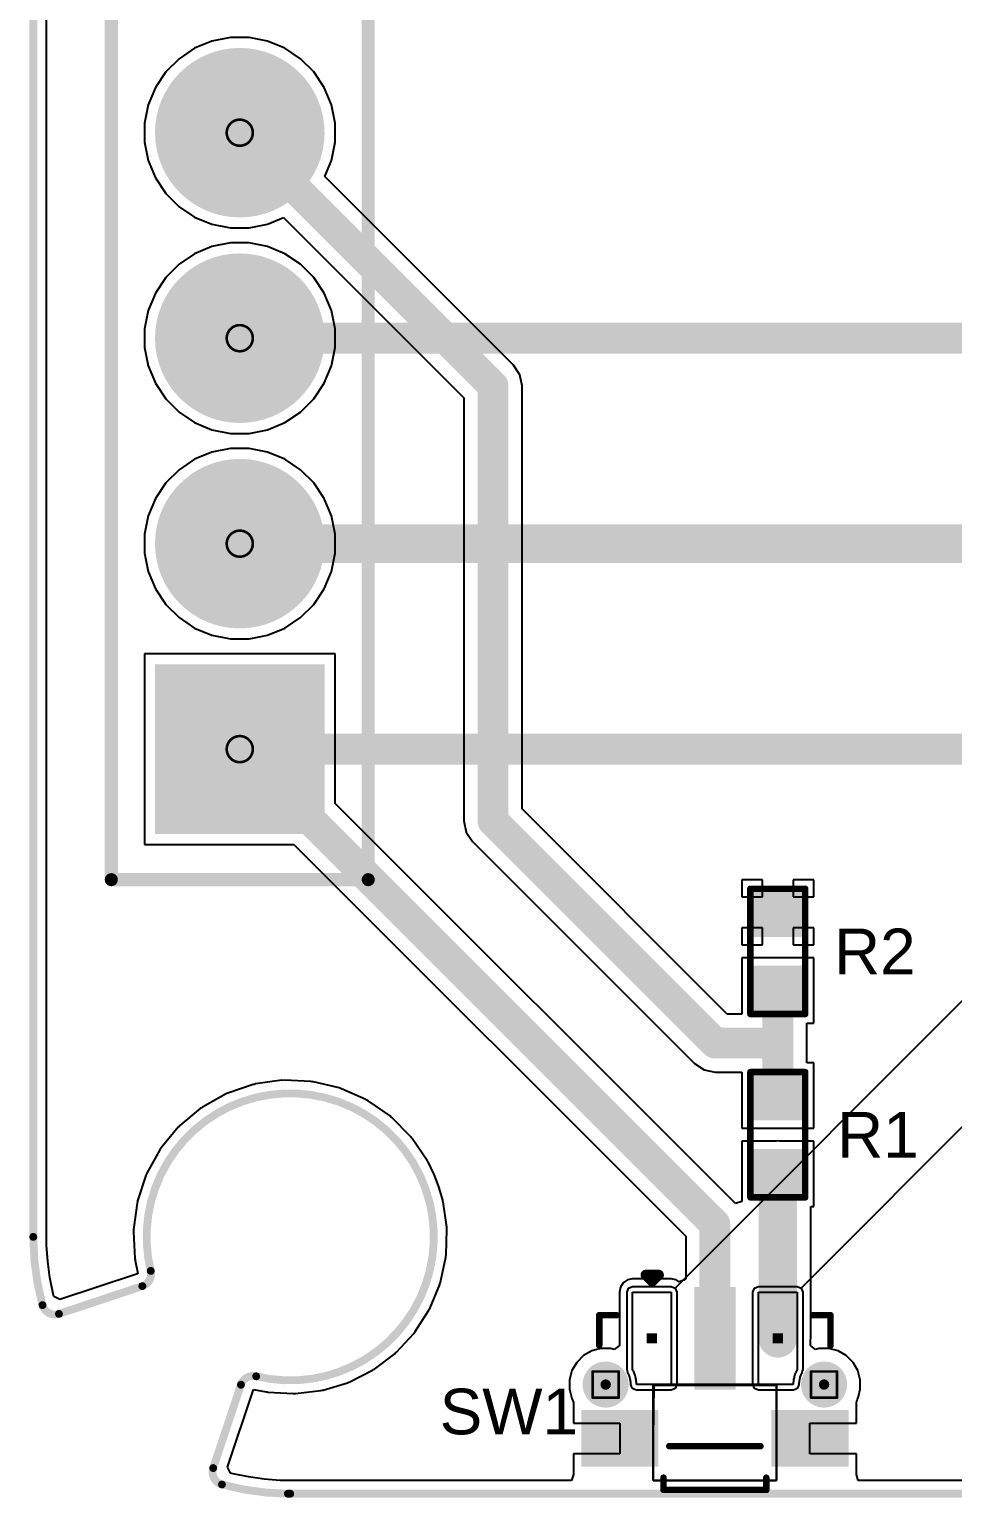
# Model space of a CAD drawing. Header units: inches. Extents: x -1 to 214, y -2 to 213.
# Drawn here: x -0.85 to -0.143, y -1.499 to -0.373 of the extents above; entities that cross this region are included whole.
import ezdxf

# ---------------------------------------------------------------- set-up
doc = ezdxf.new("R2010")
doc.units = ezdxf.units.IN
doc.header["$MEASUREMENT"] = 0
for name, color, linetype in [('Board_outline', 216, 'Continuous'), ('Bottom Layer', 5, 'Continuous'), ('Bottom Solder', 6, 'Continuous'), ('Drill Drawing', 1, 'Continuous'), ('Multi-Layer', 9, 'Continuous'), ('Pad Holes', 156, 'Continuous'), ('Top Layer', 1, 'Continuous'), ('Top Overlay', 2, 'Continuous'), ('Top Paste', 8, 'Continuous'), ('Top Solder', 216, 'Continuous')]:
    doc.layers.add(name, color=color, linetype=linetype)
doc.styles.add('Arial', font='', dxfattribs={"height": 0.2})
doc.styles.get('Arial').set_extended_font_data('Arial')

# ---------------------------------------------------------------- blocks, each defined once
blk = doc.blocks.new('TL3340AF160QG_1')
at = {"layer": 'Bottom Solder'}
h = blk.add_hatch(color=6, dxfattribs=at)
edge = h.paths.add_edge_path()
edge.add_arc((-0.0836614, 0.0029528), 0.004, 0, 360)
h = blk.add_hatch(color=6, dxfattribs=at)
edge = h.paths.add_edge_path()
edge.add_arc((0.0836614, 0.0029528), 0.004, 0, 360)
at = {"layer": 'Pad Holes'}
h = blk.add_hatch(color=7, dxfattribs=at)
edge = h.paths.add_edge_path()
edge.add_arc((-0.0836614, 0.0029528), 0.0177165, 0, 360)
h = blk.add_hatch(color=7, dxfattribs=at)
edge = h.paths.add_edge_path()
edge.add_arc((0.0836614, 0.0029528), 0.0177165, 0, 360)
at = {"layer": 'Top Layer'}
for points in [[(-0.011811, 0.07381895), (0.011811, 0.07381895), (0.011811, 0.00295285), (-0.011811, 0.00295285)], [(-0.0521653, 0.0423229), (-0.0442913, 0.0423229), (-0.0442913, 0.0344489), (-0.0521653, 0.0344489)], [(0.0442913, 0.0423229), (0.0521653, 0.0423229), (0.0521653, 0.0344489), (0.0442913, 0.0344489)], [(-0.04724405, -0.05610235), (-0.09842515, -0.05610235), (-0.09842515, -0.02066925), (-0.04724405, -0.02066925)], [(0.04724405, -0.02066925), (0.09842515, -0.02066925), (0.09842515, -0.05610235), (0.04724405, -0.05610235)]]:
    blk.add_hatch(color=1, dxfattribs=at).paths.add_polyline_path(points)
at = {"layer": 'Top Paste'}
for points in [[(-0.011811, 0.07381895), (0.011811, 0.07381895), (0.011811, 0.00295285), (-0.011811, 0.00295285)], [(-0.04724405, -0.05610235), (-0.09842515, -0.05610235), (-0.09842515, -0.02066925), (-0.04724405, -0.02066925)], [(0.04724405, -0.02066925), (0.09842515, -0.02066925), (0.09842515, -0.05610235), (0.04724405, -0.05610235)]]:
    blk.add_hatch(color=8, dxfattribs=at).paths.add_polyline_path(points)
at = {"layer": 'Top Solder'}
for points in [[(-0.015811, 0.07781895), (0.015811, 0.07781895), (0.015811, -0.00104715), (-0.015811, -0.00104715)], [(-0.04324405, -0.06010235), (-0.10242515, -0.06010235), (-0.10242515, -0.01666925), (-0.04324405, -0.01666925)], [(0.04324405, -0.01666925), (0.10242515, -0.01666925), (0.10242515, -0.06010235), (0.04324405, -0.06010235)]]:
    blk.add_hatch(color=216, dxfattribs=at).paths.add_polyline_path(points)
h = blk.add_hatch(color=216, dxfattribs=at)
edge = h.paths.add_edge_path()
edge.add_arc((-0.0836614, 0.0029528), 0.004, 0, 360)
h = blk.add_hatch(color=216, dxfattribs=at)
edge = h.paths.add_edge_path()
edge.add_arc((0.0836614, 0.0029528), 0.004, 0, 360)
at = {"layer": 'Top Layer'}
for p, q in [((-0.0629921, 0.0147638), (-0.0629921, 0.0738189)), ((-0.0629921, 0.0738189), (-0.0334646, 0.0738189)), ((-0.0334646, 0.0738189), (-0.0334646, 0.0029528)), ((0.0334646, 0.0029528), (0.0334646, 0.0738189)), ((0.0334646, 0.0738189), (0.0629921, 0.0738189)), ((0.0629921, 0.0738189), (0.0629921, 0.0147638)), ((-0.0629925, 0.0143884), (-0.0629921, 0.0147638)), ((-0.0628138, 0.0140919), (-0.0629925, 0.0143884)), ((-0.0624799, 0.0134858), (-0.0628138, 0.0140919)), ((-0.062178, 0.0128632), (-0.0624799, 0.0134858)), ((-0.0619083, 0.0122261), (-0.062178, 0.0128632)), ((-0.0617862, 0.0119022), (-0.0619083, 0.0122261)), ((-0.0616189, 0.0114977), (-0.0617862, 0.0119022)), ((-0.0613146, 0.0106766), (-0.0616189, 0.0114977)), ((0.0616189, 0.0114977), (0.0613146, 0.0106766)), ((0.0617862, 0.0119022), (0.0616189, 0.0114977)), ((0.0619083, 0.0122261), (0.0617862, 0.0119022)), ((0.062178, 0.0128632), (0.0619083, 0.0122261)), ((0.0624799, 0.0134858), (0.062178, 0.0128632)), ((0.0628138, 0.0140919), (0.0624799, 0.0134858)), ((0.0629925, 0.0143884), (0.0628138, 0.0140919)), ((0.0629921, 0.0147638), (0.0629925, 0.0143884)), ((-0.0610512, 0.0098416), (-0.0613146, 0.0106766)), ((-0.0608295, 0.0089947), (-0.0610512, 0.0098416)), ((-0.0607346, 0.0085673), (-0.0608295, 0.0089947)), ((-0.0606417, 0.0082234), (-0.0607346, 0.0085673)), ((-0.0604811, 0.0075291), (-0.0606417, 0.0082234)), ((-0.0603555, 0.0068277), (-0.0604811, 0.0075291)), ((-0.0602646, 0.006121), (-0.0603555, 0.0068277)), ((-0.0602323, 0.005766), (-0.0602646, 0.006121)), ((-0.0602327, 0.0057657), (-0.0602323, 0.005766)), ((-0.060178, 0.0054169), (-0.0602327, 0.0057657)), ((-0.0600953, 0.0047158), (-0.060178, 0.0054169)), ((-0.0600469, 0.0040116), (-0.0600953, 0.0047158)), ((-0.0600331, 0.0033057), (-0.0600469, 0.0040116)), ((-0.0600394, 0.0029528), (-0.0600331, 0.0033057)), ((-0.0334646, 0.0029528), (-0.0600394, 0.0029528)), ((0.0600394, 0.0029528), (0.0334646, 0.0029528)), ((0.0600469, 0.0040116), (0.0600331, 0.0033057)), ((0.0600331, 0.0033057), (0.0600394, 0.0029528)), ((0.0600953, 0.0047158), (0.0600469, 0.0040116)), ((0.060178, 0.0054169), (0.0600953, 0.0047158)), ((0.0602327, 0.0057657), (0.060178, 0.0054169)), ((0.0602646, 0.006121), (0.0602323, 0.005766)), ((0.0602323, 0.005766), (0.0602327, 0.0057657)), ((0.0603555, 0.0068277), (0.0602646, 0.006121)), ((0.0604811, 0.0075291), (0.0603555, 0.0068277)), ((0.0606417, 0.0082234), (0.0604811, 0.0075291)), ((0.0607346, 0.0085673), (0.0606417, 0.0082234)), ((0.0608295, 0.0089947), (0.0607346, 0.0085673)), ((0.0610512, 0.0098416), (0.0608295, 0.0089947)), ((0.0613146, 0.0106766), (0.0610512, 0.0098416))]:
    blk.add_line(p, q, dxfattribs=at)
at = {"layer": 'Top Overlay'}
for points, const_width in [([(-0.0529999, 0.087), (-0.0479999, 0.082)], 0.007874), ([(-0.0529999, 0.087), (-0.0429999, 0.087)], 0.007874), ([(-0.0479999, 0.082), (-0.0429999, 0.087)], 0.007874), ([(-0.0885827, 0.0330119), (-0.0885827, 0.0561024)], 0.005), ([(-0.0885827, 0.0561024), (-0.0753346, 0.0561024)], 0.005), ([(0.0753346, 0.0561024), (0.0885827, 0.0561024)], 0.005), ([(0.0885827, 0.0330119), (0.0885827, 0.0561024)], 0.005), ([(-0.0349016, -0.0442913), (0.0349016, -0.0442913)], 0.005), ([(-0.0393701, -0.0777559), (-0.0393701, -0.0684448)], 0.005), ([(0.0393701, -0.0777559), (0.0393701, -0.0684448)], 0.005), ([(-0.0393701, -0.0777559), (0.0393701, -0.0777559)], 0.005)]:
    blk.add_lwpolyline(points, dxfattribs=dict(at, const_width=const_width))
for points, const_width in [([(-0.0549684, 0.087, 1), (-0.0510314, 0.087, 1)], 0.003937), ([(-0.0549684, 0.087, 1), (-0.0510314, 0.087, 1)], 0.003937), ([(-0.0449684, 0.087, 1), (-0.0410314, 0.087, 1)], 0.003937), ([(-0.0449684, 0.087, 1), (-0.0410314, 0.087, 1)], 0.003937), ([(-0.0499684, 0.082, 1), (-0.0460314, 0.082, 1)], 0.003937), ([(-0.0499684, 0.082, 1), (-0.0460314, 0.082, 1)], 0.003937), ([(-0.0898327, 0.0561024, 1), (-0.0873327, 0.0561024, 1)], 0.0025), ([(-0.0898327, 0.0561024, 1), (-0.0873327, 0.0561024, 1)], 0.0025), ([(-0.0765846, 0.0561024, 1), (-0.0740846, 0.0561024, 1)], 0.0025), ([(0.0740846, 0.0561024, 1), (0.0765846, 0.0561024, 1)], 0.0025), ([(0.0873327, 0.0561024, 1), (0.0898327, 0.0561024, 1)], 0.0025), ([(0.0873327, 0.0561024, 1), (0.0898327, 0.0561024, 1)], 0.0025), ([(-0.0898327, 0.0330119, 1), (-0.0873327, 0.0330119, 1)], 0.0025), ([(0.0873327, 0.0330119, 1), (0.0898327, 0.0330119, 1)], 0.0025), ([(-0.0361516, -0.0442913, 1), (-0.0336516, -0.0442913, 1)], 0.0025), ([(0.0336516, -0.0442913, 1), (0.0361516, -0.0442913, 1)], 0.0025), ([(-0.0406201, -0.0684448, 1), (-0.0381201, -0.0684448, 1)], 0.0025), ([(0.0381201, -0.0684448, 1), (0.0406201, -0.0684448, 1)], 0.0025), ([(-0.0406201, -0.0777559, 1), (-0.0381201, -0.0777559, 1)], 0.0025), ([(-0.0406201, -0.0777559, 1), (-0.0381201, -0.0777559, 1)], 0.0025), ([(0.0381201, -0.0777559, 1), (0.0406201, -0.0777559, 1)], 0.0025), ([(0.0381201, -0.0777559, 1), (0.0406201, -0.0777559, 1)], 0.0025)]:
    blk.add_lwpolyline(points, format="xyb", close=True, dxfattribs=dict(at, const_width=const_width))
at = {"layer": 'Top Solder'}
for p, q in [((-0.0304031, 0.0768804), (214.2261647, 214.667656)), ((0.0660536, 0.0768804), (214.2261647, 214.667656)), ((-0.0673217, 0.0738189), (-0.0660536, 0.0768804)), ((-0.0673217, 0.0147684), (-0.0673217, 0.0738189)), ((-0.0660536, 0.0768804), (-0.0629921, 0.0781485)), ((-0.0629921, 0.0781485), (-0.0334646, 0.0781485)), ((-0.0334646, 0.0781485), (-0.0304031, 0.0768804)), ((-0.0304031, 0.0768804), (-0.029135, 0.0738189)), ((-0.029135, 0.0738189), (-0.029135, 0.0029528)), ((0.029135, 0.0738189), (0.0304031, 0.0768804)), ((0.029135, 0.0029528), (0.029135, 0.0738189)), ((0.0304031, 0.0768804), (0.0334646, 0.0781485)), ((0.0334646, 0.0781485), (0.0629921, 0.0781485)), ((0.0629921, 0.0781485), (0.0660536, 0.0768804)), ((0.0660536, 0.0768804), (0.0673217, 0.0738189)), ((0.0673217, 0.0738189), (0.0673217, 0.0147684)), ((-0.0673221, 0.014393), (-0.0673217, 0.0147684)), ((-0.0668753, 0.013311), (-0.0673221, 0.014393)), ((-0.0667007, 0.0121535), (-0.0668753, 0.013311)), ((-0.0665648, 0.011928), (-0.0667007, 0.0121535)), ((-0.0663267, 0.0114957), (-0.0665648, 0.011928)), ((-0.0661221, 0.0110738), (-0.0663267, 0.0114957)), ((0.0663273, 0.0114969), (0.066122, 0.0110736)), ((0.0665648, 0.011928), (0.0663273, 0.0114969)), ((0.0667007, 0.0121535), (0.0665648, 0.011928)), ((0.0668753, 0.013311), (0.0667007, 0.0121535)), ((0.0673221, 0.014393), (0.0668753, 0.013311)), ((0.0673217, 0.0147684), (0.0673221, 0.014393)), ((-0.065929, 0.0106177), (-0.0661221, 0.0110738)), ((-0.0658375, 0.010375), (-0.065929, 0.0106177)), ((-0.0657871, 0.0103212), (-0.0658375, 0.010375)), ((-0.0657871, 0.0102474), (-0.0657871, 0.0103212)), ((-0.0656506, 0.0099174), (-0.0657871, 0.0102474)), ((-0.065411, 0.0092709), (-0.0656506, 0.0099174)), ((-0.0652129, 0.0086429), (-0.065411, 0.0092709)), ((-0.0650387, 0.0079773), (-0.0652129, 0.0086429)), ((-0.0649613, 0.0076288), (-0.0650387, 0.0079773)), ((-0.0649009, 0.0075426), (-0.0649613, 0.0076288)), ((-0.0649144, 0.0074382), (-0.0649009, 0.0075426)), ((-0.0648419, 0.00717), (-0.0649144, 0.0074382)), ((-0.0647238, 0.0066592), (-0.0648419, 0.00717)), ((-0.0646361, 0.0061693), (-0.0647238, 0.0066592)), ((-0.0645692, 0.0056495), (-0.0646361, 0.0061693)), ((-0.0645441, 0.0053737), (-0.0645692, 0.0056495)), ((-0.0644746, 0.0052414), (-0.0645441, 0.0053737)), ((-0.06451, 0.005095), (-0.0644746, 0.0052414)), ((-0.0644682, 0.0048286), (-0.06451, 0.005095)), ((-0.0644074, 0.004313), (-0.0644682, 0.0048286)), ((-0.0643736, 0.0038215), (-0.0644074, 0.004313)), ((-0.0643635, 0.003301), (-0.0643736, 0.0038215)), ((-0.064369, 0.0029528), (-0.064353, 0.0029913)), ((-0.063749, 0.001456), (-0.064369, 0.0029528)), ((-0.0643683, 0.0030301), (-0.0643635, 0.003301)), ((-0.064353, 0.0029913), (-0.0643683, 0.0030301)), ((-0.0631551, -5.36e-05), (-0.063749, 0.001456)), ((-0.029135, 0.0029528), (-0.0304031, -0.0001087)), ((0.0304031, -0.0001087), (0.029135, 0.0029528)), ((0.0637494, 0.0014569), (0.0631551, -5.36e-05)), ((0.064369, 0.0029528), (0.0637494, 0.0014569)), ((0.0643683, 0.00303), (0.0643531, 0.0029913)), ((0.0643531, 0.0029913), (0.064369, 0.0029528)), ((0.0643736, 0.0038214), (0.0643635, 0.003301)), ((0.0643635, 0.003301), (0.0643683, 0.00303)), ((0.0644074, 0.0043131), (0.0643736, 0.0038214)), ((0.0644682, 0.0048285), (0.0644074, 0.0043131)), ((0.06451, 0.0050949), (0.0644682, 0.0048285)), ((0.0645441, 0.0053737), (0.0644746, 0.0052413)), ((0.0644746, 0.0052413), (0.06451, 0.0050949)), ((0.0645692, 0.0056495), (0.0645441, 0.0053737)), ((0.064636, 0.006169), (0.0645692, 0.0056495)), ((0.0647239, 0.0066596), (0.064636, 0.006169)), ((0.0648418, 0.0071694), (0.0647239, 0.0066596)), ((0.0649144, 0.0074382), (0.0648418, 0.0071694)), ((0.0649613, 0.0076288), (0.0649009, 0.0075426)), ((0.0649009, 0.0075426), (0.0649144, 0.0074382)), ((0.0650387, 0.0079773), (0.0649613, 0.0076288)), ((0.0652128, 0.0086425), (0.0650387, 0.0079773)), ((0.065411, 0.0092708), (0.0652128, 0.0086425)), ((0.0656512, 0.0099189), (0.065411, 0.0092708)), ((0.0657871, 0.0102474), (0.0656512, 0.0099189)), ((0.0658375, 0.010375), (0.0657871, 0.0103212)), ((0.0657871, 0.0103212), (0.0657871, 0.0102474)), ((0.0659288, 0.0106172), (0.0658375, 0.010375)), ((0.066122, 0.0110736), (0.0659288, 0.0106172)), ((-0.0631168, -7.03e-05), (-0.0631551, -5.36e-05)), ((-0.0631009, -0.0001087), (-0.0631168, -7.03e-05)), ((-0.0616043, -0.0007286), (-0.0631009, -0.0001087)), ((-0.0601167, -0.0013761), (-0.0616043, -0.0007286)), ((-0.0600779, -0.0013608), (-0.0601167, -0.0013761)), ((-0.0600394, -0.0013768), (-0.0600779, -0.0013608)), ((-0.0334646, -0.0013768), (-0.0600394, -0.0013768)), ((-0.0304031, -0.0001087), (-0.0334646, -0.0013768)), ((0.0334646, -0.0013768), (0.0304031, -0.0001087)), ((0.0600394, -0.0013768), (0.0334646, -0.0013768)), ((0.0600778, -0.0013609), (0.0600394, -0.0013768)), ((0.0601167, -0.0013762), (0.0600778, -0.0013609)), ((0.0616067, -0.0007276), (0.0601167, -0.0013762)), ((0.0631009, -0.0001087), (0.0616067, -0.0007276)), ((0.0631168, -7.03e-05), (0.0631009, -0.0001087)), ((0.0631551, -5.36e-05), (0.0631168, -7.03e-05))]:
    blk.add_line(p, q, dxfattribs=at)
blk = doc.blocks.new('FPG40004_S05S1017M_2')
at = {"layer": 'Bottom Layer'}
blk.add_hatch(color=5, dxfattribs=at).paths.add_polyline_path([(-0.37795165, 0.06299215), (-0.25196735, 0.06299215), (-0.25196735, -0.06299215), (-0.37795165, -0.06299215)])
h = blk.add_hatch(color=5, dxfattribs=at)
edge = h.paths.add_edge_path()
edge.add_arc((-0.1574795, 0), 0.0629921, 0, 360)
h = blk.add_hatch(color=5, dxfattribs=at)
edge = h.paths.add_edge_path()
edge.add_arc((5e-07, 0), 0.0629921, 0, 360)
h = blk.add_hatch(color=5, dxfattribs=at)
edge = h.paths.add_edge_path()
edge.add_arc((0.1574805, 0), 0.0629921, 0, 360)
h = blk.add_hatch(color=5, dxfattribs=at)
edge = h.paths.add_edge_path()
edge.add_arc((0.3149605, 0), 0.0629921, 0, 360)
at = {"layer": 'Bottom Solder'}
blk.add_hatch(color=6, dxfattribs=at).paths.add_polyline_path([(-0.37992065, 0.06496115), (-0.24999835, 0.06496115), (-0.24999835, -0.06496115), (-0.37992065, -0.06496115)])
h = blk.add_hatch(color=6, dxfattribs=at)
edge = h.paths.add_edge_path()
edge.add_arc((-0.1574795, 0), 0.0649611, 0, 360)
h = blk.add_hatch(color=6, dxfattribs=at)
edge = h.paths.add_edge_path()
edge.add_arc((5e-07, 0), 0.0649611, 0, 360)
h = blk.add_hatch(color=6, dxfattribs=at)
edge = h.paths.add_edge_path()
edge.add_arc((0.1574805, 0), 0.0649611, 0, 360)
h = blk.add_hatch(color=6, dxfattribs=at)
edge = h.paths.add_edge_path()
edge.add_arc((0.3149605, 0), 0.0649611, 0, 360)
at = {"layer": 'Multi-Layer'}
blk.add_hatch(color=9, dxfattribs=at).paths.add_polyline_path([(-0.37795165, 0.06299215), (-0.25196735, 0.06299215), (-0.25196735, -0.06299215), (-0.37795165, -0.06299215)])
h = blk.add_hatch(color=9, dxfattribs=at)
edge = h.paths.add_edge_path()
edge.add_arc((-0.1574795, 0), 0.0629921, 0, 360)
h = blk.add_hatch(color=9, dxfattribs=at)
edge = h.paths.add_edge_path()
edge.add_arc((5e-07, 0), 0.0629921, 0, 360)
h = blk.add_hatch(color=9, dxfattribs=at)
edge = h.paths.add_edge_path()
edge.add_arc((0.1574805, 0), 0.0629921, 0, 360)
h = blk.add_hatch(color=9, dxfattribs=at)
edge = h.paths.add_edge_path()
edge.add_arc((0.3149605, 0), 0.0629921, 0, 360)
at = {"layer": 'Pad Holes'}
h = blk.add_hatch(color=7, dxfattribs=at)
edge = h.paths.add_edge_path()
edge.add_arc((-0.3149595, 0), 0.031496, 0, 360)
h = blk.add_hatch(color=7, dxfattribs=at)
edge = h.paths.add_edge_path()
edge.add_arc((-0.1574795, 0), 0.031496, 0, 360)
h = blk.add_hatch(color=7, dxfattribs=at)
edge = h.paths.add_edge_path()
edge.add_arc((-5e-07, 0), 0.031496, 0, 360)
h = blk.add_hatch(color=7, dxfattribs=at)
edge = h.paths.add_edge_path()
edge.add_arc((0.1574795, 0), 0.031496, 0, 360)
h = blk.add_hatch(color=7, dxfattribs=at)
edge = h.paths.add_edge_path()
edge.add_arc((0.3149595, 0), 0.031496, 0, 360)
at = {"layer": 'Top Layer'}
blk.add_hatch(color=1, dxfattribs=at).paths.add_polyline_path([(-0.37795165, 0.06299215), (-0.25196735, 0.06299215), (-0.25196735, -0.06299215), (-0.37795165, -0.06299215)])
h = blk.add_hatch(color=1, dxfattribs=at)
edge = h.paths.add_edge_path()
edge.add_arc((-0.1574795, 0), 0.0629921, 0, 360)
h = blk.add_hatch(color=1, dxfattribs=at)
edge = h.paths.add_edge_path()
edge.add_arc((5e-07, 0), 0.0629921, 0, 360)
h = blk.add_hatch(color=1, dxfattribs=at)
edge = h.paths.add_edge_path()
edge.add_arc((0.1574805, 0), 0.0629921, 0, 360)
h = blk.add_hatch(color=1, dxfattribs=at)
edge = h.paths.add_edge_path()
edge.add_arc((0.3149605, 0), 0.0629921, 0, 360)
at = {"layer": 'Top Solder'}
blk.add_hatch(color=216, dxfattribs=at).paths.add_polyline_path([(-0.37992065, 0.06496115), (-0.24999835, 0.06496115), (-0.24999835, -0.06496115), (-0.37992065, -0.06496115)])
h = blk.add_hatch(color=216, dxfattribs=at)
edge = h.paths.add_edge_path()
edge.add_arc((-0.1574795, 0), 0.0649611, 0, 360)
h = blk.add_hatch(color=216, dxfattribs=at)
edge = h.paths.add_edge_path()
edge.add_arc((5e-07, 0), 0.0649611, 0, 360)
h = blk.add_hatch(color=216, dxfattribs=at)
edge = h.paths.add_edge_path()
edge.add_arc((0.1574805, 0), 0.0649611, 0, 360)
h = blk.add_hatch(color=216, dxfattribs=at)
edge = h.paths.add_edge_path()
edge.add_arc((0.3149605, 0), 0.0649611, 0, 360)
at = {"layer": 'Top Overlay', "const_width": 0.01}
for points in [[(-0.4149985, 0.098425), (-0.4149985, -0.098425)], [(-0.4149985, 0.098425), (0.4150015, 0.098425)], [(0.4150015, 0.098425), (0.4150015, -0.098425)], [(-0.4149985, -0.098425), (0.4150015, -0.098425)]]:
    blk.add_lwpolyline(points, dxfattribs=at)
at = {"layer": 'Top Overlay', "const_width": 0.005}
for points in [[(-0.4174985, 0.098425, 1), (-0.4124985, 0.098425, 1)], [(-0.4174985, 0.098425, 1), (-0.4124985, 0.098425, 1)], [(0.4125015, 0.098425, 1), (0.4175015, 0.098425, 1)], [(0.4125015, 0.098425, 1), (0.4175015, 0.098425, 1)], [(-0.4174985, -0.098425, 1), (-0.4124985, -0.098425, 1)], [(-0.4174985, -0.098425, 1), (-0.4124985, -0.098425, 1)], [(0.4125015, -0.098425, 1), (0.4175015, -0.098425, 1)], [(0.4125015, -0.098425, 1), (0.4175015, -0.098425, 1)]]:
    blk.add_lwpolyline(points, format="xyb", close=True, dxfattribs=at)
blk = doc.blocks.new('RES_0603_4')
at = {"layer": 'Top Layer'}
for points in [[(-0.015, 0.0175), (-0.015, -0.0175), (-0.045, -0.0175), (-0.045, 0.0175)], [(0.045, 0.0175), (0.045, -0.0175), (0.015, -0.0175), (0.015, 0.0175)]]:
    blk.add_hatch(color=1, dxfattribs=at).paths.add_polyline_path(points)
at = {"layer": 'Top Paste'}
for points in [[(-0.015, 0.0175), (-0.015, -0.0175), (-0.045, -0.0175), (-0.045, 0.0175)], [(0.045, 0.0175), (0.045, -0.0175), (0.015, -0.0175), (0.015, 0.0175)]]:
    blk.add_hatch(color=8, dxfattribs=at).paths.add_polyline_path(points)
at = {"layer": 'Top Solder'}
for points in [[(-0.011, 0.0215), (-0.011, -0.0215), (-0.049, -0.0215), (-0.049, 0.0215)], [(0.049, 0.0215), (0.049, -0.0215), (0.011, -0.0215), (0.011, 0.0215)]]:
    blk.add_hatch(color=216, dxfattribs=at).paths.add_polyline_path(points)
at = {"layer": 'Top Overlay', "const_width": 0.005}
for points in [[(-0.048, -0.021), (-0.048, 0.021)], [(0.048, 0.021), (-0.048, 0.021)], [(0.048, -0.021), (0.048, 0.021)], [(0.048, -0.021), (-0.048, -0.021)]]:
    blk.add_lwpolyline(points, dxfattribs=at)
at = {"layer": 'Top Overlay', "const_width": 0.0025}
for points in [[(-0.04925, 0.021, 1), (-0.04675, 0.021, 1)], [(-0.04925, 0.021, 1), (-0.04675, 0.021, 1)], [(0.04675, 0.021, 1), (0.04925, 0.021, 1)], [(0.04675, 0.021, 1), (0.04925, 0.021, 1)], [(-0.04925, -0.021, 1), (-0.04675, -0.021, 1)], [(-0.04925, -0.021, 1), (-0.04675, -0.021, 1)], [(0.04675, -0.021, 1), (0.04925, -0.021, 1)], [(0.04675, -0.021, 1), (0.04925, -0.021, 1)]]:
    blk.add_lwpolyline(points, format="xyb", close=True, dxfattribs=at)
blk = doc.blocks.new('RES_0603_5')
at = {"layer": 'Top Layer'}
for points in [[(-0.015, 0.0175), (-0.015, -0.0175), (-0.045, -0.0175), (-0.045, 0.0175)], [(0.045, 0.0175), (0.045, -0.0175), (0.015, -0.0175), (0.015, 0.0175)]]:
    blk.add_hatch(color=1, dxfattribs=at).paths.add_polyline_path(points)
at = {"layer": 'Top Paste'}
for points in [[(-0.015, 0.0175), (-0.015, -0.0175), (-0.045, -0.0175), (-0.045, 0.0175)], [(0.045, 0.0175), (0.045, -0.0175), (0.015, -0.0175), (0.015, 0.0175)]]:
    blk.add_hatch(color=8, dxfattribs=at).paths.add_polyline_path(points)
at = {"layer": 'Top Solder'}
for points in [[(-0.011, 0.0215), (-0.011, -0.0215), (-0.049, -0.0215), (-0.049, 0.0215)], [(0.049, 0.0215), (0.049, -0.0215), (0.011, -0.0215), (0.011, 0.0215)]]:
    blk.add_hatch(color=216, dxfattribs=at).paths.add_polyline_path(points)
at = {"layer": 'Top Overlay', "const_width": 0.005}
for points in [[(0.048, 0.021), (-0.048, 0.021)], [(-0.048, -0.021), (-0.048, 0.021)], [(0.048, -0.021), (0.048, 0.021)], [(0.048, -0.021), (-0.048, -0.021)]]:
    blk.add_lwpolyline(points, dxfattribs=at)
at = {"layer": 'Top Overlay', "const_width": 0.0025}
for points in [[(-0.04925, 0.021, 1), (-0.04675, 0.021, 1)], [(-0.04925, 0.021, 1), (-0.04675, 0.021, 1)], [(0.04675, 0.021, 1), (0.04925, 0.021, 1)], [(0.04675, 0.021, 1), (0.04925, 0.021, 1)], [(-0.04925, -0.021, 1), (-0.04675, -0.021, 1)], [(-0.04925, -0.021, 1), (-0.04675, -0.021, 1)], [(0.04675, -0.021, 1), (0.04925, -0.021, 1)], [(0.04675, -0.021, 1), (0.04925, -0.021, 1)]]:
    blk.add_lwpolyline(points, format="xyb", close=True, dxfattribs=at)

msp = doc.modelspace()

# ---------------------------------------------------------------- linework, layer by layer
at = {"layer": 'Board_outline', "const_width": 0.006}
for points in [[(-0.8472, -1.29876), (-0.8472, 0.07919)], [(-0.82753, -1.35778), (-0.76366, -1.33651)], [(-0.70937, -1.47594), (-0.6881, -1.41207)], [(-0.65214, -1.4956), (-0.65035, -1.49561)], [(-0.65035, -1.49561), (2.89296, -1.49561)]]:
    msp.add_lwpolyline(points, dxfattribs=at)
for points in [[(-0.75722, -1.32483, -3.570754120478874), (-0.6764189, -1.4056257)], [(-0.84013, -1.35105, -0.0673249823235375), (-0.8472, -1.29876)], [(-0.75722, -1.32483, -0.3903331533676746), (-0.76366, -1.33651)], [(-0.82753, -1.35778, -0.4297176419101815), (-0.8401299, -1.35105)], [(-0.6881, -1.41207, -0.3903271196373098), (-0.67642, -1.40563)], [(-0.70264, -1.48854, -0.429723327868536), (-0.7093699, -1.47594)], [(-0.65214, -1.4956, -0.0650338452447236), (-0.70264, -1.48854)]]:
    msp.add_lwpolyline(points, format="xyb", dxfattribs=at)
at = {"layer": 'Board_outline', "const_width": 0.003}
for points in [[(-0.8487, -1.29876, 1), (-0.8457, -1.29876, 1)], [(-0.8487, -1.29876, 1), (-0.8457, -1.29876, 1)], [(-0.75872, -1.32483, 1), (-0.75572, -1.32483, 1)], [(-0.75872, -1.32483, 1), (-0.75572, -1.32483, 1)], [(-0.76516, -1.33651, 1), (-0.76216, -1.33651, 1)], [(-0.76516, -1.33651, 1), (-0.76216, -1.33651, 1)], [(-0.84163, -1.35105, 1), (-0.83863, -1.35105, 1)], [(-0.8416299, -1.35105, 1), (-0.8386299, -1.35105, 1)], [(-0.82903, -1.35778, 1), (-0.82603, -1.35778, 1)], [(-0.82903, -1.35778, 1), (-0.82603, -1.35778, 1)], [(-0.67792, -1.40563, 1), (-0.67492, -1.40563, 1)], [(-0.6779189, -1.4056257, 1), (-0.6749189, -1.4056257, 1)], [(-0.6896, -1.41207, 1), (-0.6866, -1.41207, 1)], [(-0.6896, -1.41207, 1), (-0.6866, -1.41207, 1)], [(-0.71087, -1.47594, 1), (-0.70787, -1.47594, 1)], [(-0.7108699, -1.47594, 1), (-0.7078699, -1.47594, 1)], [(-0.70414, -1.48854, 1), (-0.70114, -1.48854, 1)], [(-0.70414, -1.48854, 1), (-0.70114, -1.48854, 1)], [(-0.65364, -1.4956, 1), (-0.65064, -1.4956, 1)], [(-0.65364, -1.4956, 1), (-0.65064, -1.4956, 1)], [(-0.65185, -1.49561, 1), (-0.64885, -1.49561, 1)], [(-0.65185, -1.49561, 1), (-0.64885, -1.49561, 1)]]:
    msp.add_lwpolyline(points, format="xyb", close=True, dxfattribs=at)
at = {"layer": 'Bottom Layer'}
for p, q in [((-0.371752, -1.4119485), (-0.372244, -1.4532871)), ((-0.372244, -1.4532871), (-0.372244, -1.4124405)), ((-0.372244, -1.4124405), (-0.372244, -1.4854146)), ((-0.278248, -1.4119485), (-0.371752, -1.4119485)), ((-0.277756, -1.4124405), (-0.278248, -1.4119485)), ((-0.277756, -1.4854146), (-0.277756, -1.4124405)), ((-0.372244, -1.4854146), (-0.277756, -1.4854146))]:
    msp.add_line(p, q, dxfattribs=at)
for points, const_width in [([(-0.689, -0.6100005), (-0.688999, -0.6099995)], 0.023622), ([(-0.688999, -0.6099995), (0.2150005, -0.6099995)], 0.023622), ([(-0.689, -0.7674795), (0.2595205, -0.7674795)], 0.0295276), ([(-0.689, -0.9249595), (0.3020405, -0.9249595)], 0.023622)]:
    msp.add_lwpolyline(points, dxfattribs=dict(at, const_width=const_width))
for points, const_width in [([(-0.6949055, -0.6100005, 1), (-0.6830945, -0.6100005, 1)], 0.011811), ([(-0.6949045, -0.6099995, 1), (-0.6830935, -0.6099995, 1)], 0.011811), ([(-0.6949045, -0.6099995, 1), (-0.6830935, -0.6099995, 1)], 0.011811), ([(-0.6963819, -0.7674795, 1), (-0.6816181, -0.7674795, 1)], 0.0147638), ([(-0.6949055, -0.9249595, 1), (-0.6830945, -0.9249595, 1)], 0.011811)]:
    msp.add_lwpolyline(points, format="xyb", close=True, dxfattribs=dict(at, const_width=const_width))
at = {"layer": 'Drill Drawing'}
for points, const_width in [([(-0.679, -0.4525205, 1), (-0.699, -0.4525205, 1)], 0.002), ([(-0.6995, -0.4525205, 1), (-0.6985, -0.4525205, 1)], 0.001), ([(-0.6795, -0.4525205, 1), (-0.6785, -0.4525205, 1)], 0.001), ([(-0.679, -0.6100005, 1), (-0.699, -0.6100005, 1)], 0.002), ([(-0.6995, -0.6100005, 1), (-0.6985, -0.6100005, 1)], 0.001), ([(-0.6795, -0.6100005, 1), (-0.6785, -0.6100005, 1)], 0.001), ([(-0.679, -0.7674795, 1), (-0.699, -0.7674795, 1)], 0.002), ([(-0.6995, -0.7674795, 1), (-0.6985, -0.7674795, 1)], 0.001), ([(-0.6795, -0.7674795, 1), (-0.6785, -0.7674795, 1)], 0.001), ([(-0.679, -0.9249595, 1), (-0.699, -0.9249595, 1)], 0.002), ([(-0.6995, -0.9249595, 1), (-0.6985, -0.9249595, 1)], 0.001), ([(-0.6795, -0.9249595, 1), (-0.6785, -0.9249595, 1)], 0.001), ([(-0.4191614, -1.4019485, 1), (-0.4181614, -1.4019485, 1)], 0.001), ([(-0.4191614, -1.4019485, 1), (-0.4181614, -1.4019485, 1)], 0.001), ([(-0.3991614, -1.4019485, 1), (-0.3981614, -1.4019485, 1)], 0.001), ([(-0.3991614, -1.4019485, 1), (-0.3981614, -1.4019485, 1)], 0.001), ([(-0.2518386, -1.4019485, 1), (-0.2508386, -1.4019485, 1)], 0.001), ([(-0.2518386, -1.4019485, 1), (-0.2508386, -1.4019485, 1)], 0.001), ([(-0.2318386, -1.4019485, 1), (-0.2308386, -1.4019485, 1)], 0.001), ([(-0.2318386, -1.4019485, 1), (-0.2308386, -1.4019485, 1)], 0.001), ([(-0.4191614, -1.4219485, 1), (-0.4181614, -1.4219485, 1)], 0.001), ([(-0.4191614, -1.4219485, 1), (-0.4181614, -1.4219485, 1)], 0.001), ([(-0.3991614, -1.4219485, 1), (-0.3981614, -1.4219485, 1)], 0.001), ([(-0.3991614, -1.4219485, 1), (-0.3981614, -1.4219485, 1)], 0.001), ([(-0.2518386, -1.4219485, 1), (-0.2508386, -1.4219485, 1)], 0.001), ([(-0.2518386, -1.4219485, 1), (-0.2508386, -1.4219485, 1)], 0.001), ([(-0.2318386, -1.4219485, 1), (-0.2308386, -1.4219485, 1)], 0.001), ([(-0.2318386, -1.4219485, 1), (-0.2308386, -1.4219485, 1)], 0.001)]:
    msp.add_lwpolyline(points, format="xyb", close=True, dxfattribs=dict(at, const_width=const_width))
at = {"layer": 'Drill Drawing', "const_width": 0.002}
for points in [[(-0.4186614, -1.4019485), (-0.3986614, -1.4019485)], [(-0.4186614, -1.4219485), (-0.4186614, -1.4019485)], [(-0.3986614, -1.4219485), (-0.3986614, -1.4019485)], [(-0.2513386, -1.4019485), (-0.2313386, -1.4019485)], [(-0.2513386, -1.4219485), (-0.2513386, -1.4019485)], [(-0.2313386, -1.4219485), (-0.2313386, -1.4019485)], [(-0.4186614, -1.4219485), (-0.3986614, -1.4219485)], [(-0.2513386, -1.4219485), (-0.2313386, -1.4219485)]]:
    msp.add_lwpolyline(points, dxfattribs=at)
at = {"layer": 'Top Layer'}
for p, q in [((-0.8370046, -1.2987605), (-0.8370046, 0.0791899)), ((-0.710291, -0.3823324), (-0.7235747, -0.3878347)), ((-0.6961891, -0.3795274), (-0.710291, -0.3823324)), ((-0.6818109, -0.3795274), (-0.6961891, -0.3795274)), ((-0.667709, -0.3823324), (-0.6818109, -0.3795274)), ((-0.6544253, -0.3878347), (-0.667709, -0.3823324)), ((-0.7235747, -0.3878347), (-0.7355298, -0.3958228)), ((-0.6424702, -0.3958228), (-0.6544253, -0.3878347)), ((-0.7355298, -0.3958228), (-0.7456967, -0.4059897)), ((-0.6323033, -0.4059897), (-0.6424702, -0.3958228)), ((-0.7456967, -0.4059897), (-0.7536848, -0.4179448)), ((-0.6243152, -0.4179448), (-0.6323033, -0.4059897)), ((-0.7536848, -0.4179448), (-0.7591871, -0.4312285)), ((-0.6188129, -0.4312285), (-0.6243152, -0.4179448)), ((-0.7591871, -0.4312285), (-0.7619921, -0.4453304)), ((-0.6160079, -0.4453304), (-0.6188129, -0.4312285)), ((-0.7619921, -0.4453304), (-0.7619921, -0.4597086)), ((-0.6160079, -0.4597086), (-0.6160079, -0.4453304)), ((-0.7619921, -0.4597086), (-0.7591871, -0.4738105)), ((-0.6188129, -0.4738105), (-0.6160079, -0.4597086)), ((-0.7591871, -0.4738105), (-0.7536848, -0.4870942)), ((-0.6239228, -0.4861469), (-0.6188129, -0.4738105)), ((-0.7536848, -0.4870942), (-0.7456967, -0.4990493)), ((-0.4792754, -0.6307944), (-0.6239228, -0.4861469)), ((-0.7456967, -0.4990493), (-0.7355298, -0.5092162)), ((-0.7355298, -0.5092162), (-0.7235747, -0.5172043)), ((-0.7235747, -0.5172043), (-0.710291, -0.5227066)), ((-0.667709, -0.5227066), (-0.6553726, -0.5175967)), ((-0.6553726, -0.5175967), (-0.5172383, -0.6557309)), ((-0.710291, -0.5227066), (-0.6961891, -0.5255116)), ((-0.6961891, -0.5255116), (-0.6818109, -0.5255116)), ((-0.6818109, -0.5255116), (-0.667709, -0.5227066)), ((-0.710291, -0.5398124), (-0.7235747, -0.5453147)), ((-0.6961891, -0.5370074), (-0.710291, -0.5398124)), ((-0.6818109, -0.5370074), (-0.6961891, -0.5370074)), ((-0.667709, -0.5398124), (-0.6818109, -0.5370074)), ((-0.6544253, -0.5453147), (-0.667709, -0.5398124)), ((-0.7235747, -0.5453147), (-0.7355298, -0.5533028)), ((-0.6424702, -0.5533028), (-0.6544253, -0.5453147)), ((-0.7355298, -0.5533028), (-0.7456967, -0.5634697)), ((-0.6323033, -0.5634697), (-0.6424702, -0.5533028)), ((-0.7456967, -0.5634697), (-0.7536848, -0.5754248)), ((-0.6243152, -0.5754248), (-0.6323033, -0.5634697)), ((-0.7536848, -0.5754248), (-0.7591871, -0.5887085)), ((-0.6188129, -0.5887085), (-0.6243152, -0.5754248)), ((-0.7591871, -0.5887085), (-0.7619921, -0.6028104)), ((-0.6160079, -0.6028104), (-0.6188129, -0.5887085)), ((-0.7619921, -0.6028104), (-0.7619921, -0.6171886)), ((-0.6160079, -0.6171886), (-0.6160079, -0.6028104)), ((-0.7619921, -0.6171886), (-0.7591871, -0.6312905)), ((-0.6188129, -0.6312905), (-0.6160079, -0.6171886)), ((-0.7591871, -0.6312905), (-0.7536848, -0.6445742)), ((-0.6243152, -0.6445742), (-0.6188129, -0.6312905)), ((-0.4792751, -0.6307946), (-0.4792754, -0.6307944)), ((-0.4744545, -0.6380092), (-0.4792751, -0.6307946)), ((-0.4727616, -0.6465195), (-0.4744545, -0.6380092)), ((-0.7536848, -0.6445742), (-0.7456967, -0.6565293)), ((-0.6323033, -0.6565293), (-0.6243152, -0.6445742)), ((-0.4727617, -0.64652), (-0.4727616, -0.6465195)), ((-0.4727617, -0.9707885), (-0.4727617, -0.64652)), ((-0.7456967, -0.6565293), (-0.7355298, -0.6666962)), ((-0.6424702, -0.6666962), (-0.6323033, -0.6565293)), ((-0.5172383, -0.6557309), (-0.5172383, -0.9799995)), ((-0.7355298, -0.6666962), (-0.7235747, -0.6746843)), ((-0.7235747, -0.6746843), (-0.710291, -0.6801866)), ((-0.667709, -0.6801866), (-0.6544253, -0.6746843)), ((-0.6544253, -0.6746843), (-0.6424702, -0.6666962)), ((-0.710291, -0.6801866), (-0.6961891, -0.6829916)), ((-0.6961891, -0.6829916), (-0.6818109, -0.6829916)), ((-0.6818109, -0.6829916), (-0.667709, -0.6801866)), ((-0.710291, -0.6972924), (-0.7235747, -0.7027947)), ((-0.6961891, -0.6944874), (-0.710291, -0.6972924)), ((-0.6818109, -0.6944874), (-0.6961891, -0.6944874)), ((-0.667709, -0.6972924), (-0.6818109, -0.6944874)), ((-0.6544253, -0.7027947), (-0.667709, -0.6972924)), ((-0.7235747, -0.7027947), (-0.7355298, -0.7107828)), ((-0.6424702, -0.7107828), (-0.6544253, -0.7027947)), ((-0.7355298, -0.7107828), (-0.7456967, -0.7209497)), ((-0.6323033, -0.7209497), (-0.6424702, -0.7107828)), ((-0.7456967, -0.7209497), (-0.7536848, -0.7329048)), ((-0.6243152, -0.7329048), (-0.6323033, -0.7209497)), ((-0.7536848, -0.7329048), (-0.7591871, -0.7461885)), ((-0.6188129, -0.7461885), (-0.6243152, -0.7329048)), ((-0.7591871, -0.7461885), (-0.7619921, -0.7602904)), ((-0.6160079, -0.7602904), (-0.6188129, -0.7461885)), ((-0.7619921, -0.7602904), (-0.7619921, -0.7746686)), ((-0.6160079, -0.7746686), (-0.6160079, -0.7602904)), ((-0.7619921, -0.7746686), (-0.7591871, -0.7887705)), ((-0.6188129, -0.7887705), (-0.6160079, -0.7746686)), ((-0.7591871, -0.7887705), (-0.7536848, -0.8020542)), ((-0.6243152, -0.8020542), (-0.6188129, -0.7887705)), ((-0.7536848, -0.8020542), (-0.7456967, -0.8140093)), ((-0.6323033, -0.8140093), (-0.6243152, -0.8020542)), ((-0.7456967, -0.8140093), (-0.7355298, -0.8241762)), ((-0.6424702, -0.8241762), (-0.6323033, -0.8140093)), ((-0.7355298, -0.8241762), (-0.7235747, -0.8321643)), ((-0.7235747, -0.8321643), (-0.710291, -0.8376666)), ((-0.667709, -0.8376666), (-0.6544253, -0.8321643)), ((-0.6544253, -0.8321643), (-0.6424702, -0.8241762)), ((-0.710291, -0.8376666), (-0.6961891, -0.8404716)), ((-0.6961891, -0.8404716), (-0.6818109, -0.8404716)), ((-0.6818109, -0.8404716), (-0.667709, -0.8376666)), ((-0.6160079, -0.8519674), (-0.7619921, -0.8519674)), ((-0.7619921, -0.8519674), (-0.7619921, -0.9979516)), ((-0.6160079, -0.9665018), (-0.6160079, -0.8519674)), ((-0.3092754, -1.2732344), (-0.6160079, -0.9665018)), ((-0.3155524, -1.1279979), (-0.4727617, -0.9707885)), ((-0.5172383, -0.9799995), (-0.5172384, -0.98)), ((-0.5172384, -0.98), (-0.5155455, -0.9885102)), ((-0.5155455, -0.9885102), (-0.5107249, -0.9957249)), ((-0.7619921, -0.9979516), (-0.6474577, -0.9979516)), ((-0.6474577, -0.9979516), (-0.3472383, -1.2981709)), ((-0.5107249, -0.9957249), (-0.3404889, -1.1659608)), ((-0.2885826, -1.025), (-0.3042716, -1.025)), ((-0.3042716, -1.025), (-0.3042716, -1.038189)), ((-0.2885826, -1.038189), (-0.2885826, -1.025)), ((-0.2492716, -1.025), (-0.2649606, -1.025)), ((-0.2649606, -1.025), (-0.2649606, -1.038189)), ((-0.2492716, -1.038189), (-0.2492716, -1.025)), ((-0.3042716, -1.038189), (-0.2885826, -1.038189)), ((-0.2649606, -1.038189), (-0.2492716, -1.038189)), ((-0.2885826, -1.061811), (-0.3042716, -1.061811)), ((-0.3042716, -1.061811), (-0.3042716, -1.075)), ((-0.2885826, -1.075), (-0.2885826, -1.061811)), ((-0.2492716, -1.061811), (-0.2649606, -1.061811)), ((-0.2649606, -1.061811), (-0.2649606, -1.075)), ((-0.2492716, -1.075), (-0.2492716, -1.061811)), ((-0.3042716, -1.075), (-0.2885826, -1.075)), ((-0.2649606, -1.075), (-0.2492716, -1.075)), ((-0.2492716, -1.085), (-0.3042716, -1.085)), ((-0.3042716, -1.085), (-0.3042716, -1.1279979)), ((-0.2492716, -1.135), (-0.2492716, -1.085)), ((-0.3042716, -1.1279979), (-0.3155524, -1.1279979)), ((-0.2545333, -1.1654724), (-0.2545333, -1.135)), ((-0.2545333, -1.135), (-0.2492716, -1.135)), ((-0.3404889, -1.1659608), (-0.3404887, -1.1659611)), ((-0.3404887, -1.1659611), (-0.3332741, -1.1707817)), ((-0.2492716, -1.1654724), (-0.2545333, -1.1654724)), ((-0.2492716, -1.2154724), (-0.2492716, -1.1654724)), ((-0.6567497, -1.1787659), (-0.6769597, -1.1815786)), ((-0.6558004, -1.1788211), (-0.6567497, -1.1787659)), ((-0.6548604, -1.1786801), (-0.6558004, -1.1788211)), ((-0.6344786, -1.1796484), (-0.6548604, -1.1786801)), ((-0.633556, -1.1798779), (-0.6344786, -1.1796484)), ((-0.6326058, -1.179913), (-0.633556, -1.1798779)), ((-0.6127536, -1.1846291), (-0.6326058, -1.179913)), ((-0.3332741, -1.1707817), (-0.3247638, -1.1724745)), ((-0.3247638, -1.1724745), (-0.3042716, -1.1724745)), ((-0.3042716, -1.1724745), (-0.3042716, -1.2154724)), ((-0.6998725, -1.1892748), (-0.7176826, -1.1992324)), ((-0.6989682, -1.1889817), (-0.6998725, -1.1892748)), ((-0.6981434, -1.188509), (-0.6989682, -1.1889817)), ((-0.6788006, -1.182012), (-0.6981434, -1.188509)), ((-0.677858, -1.1818909), (-0.6788006, -1.182012)), ((-0.6769597, -1.1815786), (-0.677858, -1.1818909)), ((-0.6118895, -1.185025), (-0.6127536, -1.1846291)), ((-0.6109622, -1.1852349), (-0.6118895, -1.185025)), ((-0.5923223, -1.1935363), (-0.6109622, -1.1852349)), ((-0.7192407, -1.2003045), (-0.7349053, -1.2133801)), ((-0.7184059, -1.1998493), (-0.7192407, -1.2003045)), ((-0.7176826, -1.1992324), (-0.7184059, -1.1998493)), ((-0.5915459, -1.1940851), (-0.5923223, -1.1935363)), ((-0.5906734, -1.1944627), (-0.5915459, -1.1940851)), ((-0.5738876, -1.2060639), (-0.5906734, -1.1944627)), ((-0.7362385, -1.2147215), (-0.7492187, -1.2304654)), ((-0.7355024, -1.2141202), (-0.7362385, -1.2147215)), ((-0.7349053, -1.2133801), (-0.7355024, -1.2141202)), ((-0.5732261, -1.2067465), (-0.5738876, -1.2060639)), ((-0.5724382, -1.2072788), (-0.5732261, -1.2067465)), ((-0.5580838, -1.2217808), (-0.5724382, -1.2072788)), ((-0.5575598, -1.2225738), (-0.5580838, -1.2217808)), ((-0.5568837, -1.2232425), (-0.5575598, -1.2225738)), ((-0.5454546, -1.2401461), (-0.5568837, -1.2232425)), ((-0.3042716, -1.2154724), (-0.2492716, -1.2154724)), ((-0.278023, -1.2254724), (-0.3042716, -1.2254724)), ((-0.3042716, -1.2254724), (-0.3042716, -1.2717231)), ((-0.2767717, -1.2252235), (-0.278023, -1.2254724)), ((-0.2755204, -1.2254724), (-0.2767717, -1.2252235)), ((-0.2492716, -1.2254724), (-0.2755204, -1.2254724)), ((-0.2492716, -1.2754724), (-0.2492716, -1.2254724)), ((-0.7502813, -1.23203), (-0.7601303, -1.2499003)), ((-0.7496688, -1.2313028), (-0.7502813, -1.23203)), ((-0.7492187, -1.2304654), (-0.7496688, -1.2313028)), ((-0.5451773, -1.2408054), (-0.5454546, -1.2401461)), ((-0.5447433, -1.2413744), (-0.5451773, -1.2408054)), ((-0.5402531, -1.2505477), (-0.5447433, -1.2413744)), ((-0.7608856, -1.2516342), (-0.7672647, -1.2710162)), ((-0.760418, -1.2508067), (-0.7608856, -1.2516342)), ((-0.7601303, -1.2499003), (-0.760418, -1.2508067)), ((-0.5401349, -1.250994), (-0.5402531, -1.2505477)), ((-0.5398887, -1.251385), (-0.5401349, -1.250994)), ((-0.5364586, -1.2603449), (-0.5398887, -1.251385)), ((-0.7672647, -1.2710162), (-0.76738, -1.2719599)), ((-0.5363818, -1.2607944), (-0.5364586, -1.2603449)), ((-0.5361738, -1.2612003), (-0.5363818, -1.2607944)), ((-0.5335012, -1.2705949), (-0.5361738, -1.2612003)), ((-0.533446, -1.2712771), (-0.5335012, -1.2705949)), ((-0.5332175, -1.2719223), (-0.533446, -1.2712771)), ((-0.7676868, -1.2728597), (-0.7703765, -1.2930865)), ((-0.76738, -1.2719599), (-0.7676868, -1.2728597)), ((-0.5304182, -1.291236), (-0.5332175, -1.2719223)), ((-0.3092751, -1.2732346), (-0.3092754, -1.2732344)), ((-0.3092716, -1.2732398), (-0.3092751, -1.2732346)), ((-0.3042716, -1.2717231), (-0.3092716, -1.2732398)), ((-0.2515227, -1.3765154), (-0.2515227, -1.2754724)), ((-0.2515227, -1.2754724), (-0.2492716, -1.2754724)), ((-0.7703156, -1.2940349), (-0.7704509, -1.2949762)), ((-0.7703765, -1.2930865), (-0.7703156, -1.2940349)), ((-0.5309762, -1.3125466), (-0.5303186, -1.293042)), ((-0.5304659, -1.2921446), (-0.5304182, -1.291236)), ((-0.5303186, -1.293042), (-0.5304659, -1.2921446)), ((-0.8370049, -1.3050362), (-0.8370046, -1.2987605)), ((-0.8361627, -1.3175575), (-0.8370049, -1.3050362)), ((-0.7704509, -1.2949762), (-0.7693586, -1.3153517)), ((-0.3472383, -1.2981709), (-0.3472383, -1.3310009)), ((-0.7693586, -1.3153517), (-0.7691816, -1.3160451)), ((-0.7691816, -1.3160451), (-0.7691841, -1.3167603)), ((-0.5352911, -1.3334232), (-0.5311973, -1.3143418)), ((-0.5311973, -1.3143418), (-0.5311837, -1.3134324)), ((-0.5311837, -1.3134324), (-0.5309762, -1.3125466)), ((-0.8344809, -1.3299957), (-0.8361627, -1.3175575)), ((-0.767317, -1.326982), (-0.8269516, -1.3468416)), ((-0.7691841, -1.3167603), (-0.7672263, -1.3267842)), ((-0.7672263, -1.3267842), (-0.767317, -1.326982)), ((-0.8319675, -1.3422923), (-0.8344809, -1.3299957)), ((-0.543227, -1.3532087), (-0.5358258, -1.3351511)), ((-0.5358258, -1.3351511), (-0.5356516, -1.3342579)), ((-0.5356516, -1.3342579), (-0.5352911, -1.3334232)), ((-0.3974119, -1.3371806), (-0.398188, -1.3410824)), ((-0.3952017, -1.3338728), (-0.3974119, -1.3371806)), ((-0.3918939, -1.3316626), (-0.3952017, -1.3338728)), ((-0.3879921, -1.3308865), (-0.3918939, -1.3316626)), ((-0.3584646, -1.3308865), (-0.3879921, -1.3308865)), ((-0.3545628, -1.3316626), (-0.3584646, -1.3308865)), ((-0.3522383, -1.3332157), (-0.3545628, -1.3316626)), ((-0.3487123, -1.3320548), (-0.3522383, -1.3332157)), ((-0.3472383, -1.3310009), (-0.3487123, -1.3320548)), ((-0.8313628, -1.3444873), (-0.8319675, -1.3422923)), ((-0.8269516, -1.3468416), (-0.8313628, -1.3444873)), ((-0.398188, -1.3410824), (-0.398188, -1.3819538)), ((-0.5545343, -1.3712806), (-0.5440587, -1.354815)), ((-0.5440587, -1.354815), (-0.5437294, -1.3539668)), ((-0.5437294, -1.3539668), (-0.543227, -1.3532087)), ((-0.5688571, -1.38707), (-0.5556367, -1.3727145)), ((-0.5556367, -1.3727145), (-0.5551629, -1.371938)), ((-0.5551629, -1.371938), (-0.5545343, -1.3712806)), ((-0.398188, -1.3819538), (-0.4021548, -1.3849977)), ((-0.251812, -1.3779698), (-0.2515227, -1.3765154)), ((-0.251812, -1.3819538), (-0.251812, -1.3779698)), ((-0.2478452, -1.3849977), (-0.251812, -1.3819538)), ((-0.5857446, -1.4000802), (-0.5701956, -1.3882867)), ((-0.5701956, -1.3882867), (-0.5695918, -1.3876059)), ((-0.5695918, -1.3876059), (-0.5688571, -1.38707)), ((-0.4308401, -1.3949301), (-0.4344891, -1.4012503)), ((-0.4256798, -1.3897698), (-0.4308401, -1.3949301)), ((-0.4193596, -1.3861208), (-0.4256798, -1.3897698)), ((-0.4123104, -1.384232), (-0.4193596, -1.3861208)), ((-0.4050124, -1.384232), (-0.4123104, -1.384232)), ((-0.4021548, -1.3849977), (-0.4050124, -1.384232)), ((-0.2449876, -1.384232), (-0.2478452, -1.3849977)), ((-0.2376896, -1.384232), (-0.2449876, -1.384232)), ((-0.2306404, -1.3861208), (-0.2376896, -1.384232)), ((-0.2243202, -1.3897698), (-0.2306404, -1.3861208)), ((-0.2191599, -1.3949301), (-0.2243202, -1.3897698)), ((-0.2155109, -1.4012503), (-0.2191599, -1.3949301)), ((-0.6046653, -1.4099013), (-0.5872771, -1.4010411)), ((-0.5872771, -1.4010411), (-0.5865629, -1.400478)), ((-0.5865629, -1.400478), (-0.5857446, -1.4000802)), ((-0.4344891, -1.4012503), (-0.4363779, -1.4082995)), ((-0.2136221, -1.4082995), (-0.2155109, -1.4012503)), ((-0.6984315, -1.4753617), (-0.6785667, -1.4157112)), ((-0.6785667, -1.4157112), (-0.6783944, -1.4156324)), ((-0.6783944, -1.4156324), (-0.668812, -1.4175239)), ((-0.668812, -1.4175239), (-0.6681274, -1.4175229)), ((-0.6681274, -1.4175229), (-0.6674657, -1.4176975)), ((-0.6674657, -1.4176975), (-0.6479872, -1.4189)), ((-0.646179, -1.4188509), (-0.6267947, -1.4165924)), ((-0.6267947, -1.4165924), (-0.6259289, -1.4163128)), ((-0.6259289, -1.4163128), (-0.6250237, -1.4162245)), ((-0.6250237, -1.4162245), (-0.6063434, -1.4105763)), ((-0.6063434, -1.4105763), (-0.6055408, -1.4101483)), ((-0.6055408, -1.4101483), (-0.6046653, -1.4099013)), ((-0.4363779, -1.4082995), (-0.4363779, -1.4155975)), ((-0.4363779, -1.4155975), (-0.4344891, -1.4226467)), ((-0.372244, -1.4854146), (-0.372244, -1.4124405)), ((-0.372244, -1.4124405), (-0.277756, -1.4124405)), ((-0.277756, -1.4124405), (-0.277756, -1.4854146)), ((-0.2150819, -1.4210455), (-0.2136221, -1.4155975)), ((-0.2136221, -1.4155975), (-0.2136221, -1.4082995)), ((-0.6479872, -1.4189), (-0.6470859, -1.4187779)), ((-0.6470859, -1.4187779), (-0.646179, -1.4188509)), ((-0.4344891, -1.4226467), (-0.4342683, -1.4230291)), ((-0.4342683, -1.4230291), (-0.4334252, -1.4255706)), ((-0.4334252, -1.4255706), (-0.4334251, -1.4255707)), ((-0.4334251, -1.4255707), (-0.4334251, -1.4414761)), ((-0.2165749, -1.4255708), (-0.2165748, -1.4255707)), ((-0.2165749, -1.4414761), (-0.2165749, -1.4255708)), ((-0.2165748, -1.4255707), (-0.2165747, -1.4255707)), ((-0.2165747, -1.4255707), (-0.2159049, -1.4237296)), ((-0.2159049, -1.4237296), (-0.2155108, -1.4226467)), ((-0.2155108, -1.4226467), (-0.2150819, -1.4210455)), ((-0.4334251, -1.4414761), (-0.3978346, -1.4414761)), ((-0.3978346, -1.4414761), (-0.3978346, -1.4650981)), ((-0.2521654, -1.4650981), (-0.2521654, -1.4414761)), ((-0.2521654, -1.4414761), (-0.2165749, -1.4414761)), ((-0.3978346, -1.4650981), (-0.4334251, -1.4650981)), ((-0.4334251, -1.4650981), (-0.4334251, -1.4810035)), ((-0.2165749, -1.4650981), (-0.2521654, -1.4650981)), ((-0.2165749, -1.4810035), (-0.2165749, -1.4650981)), ((-0.6960771, -1.4797728), (-0.6984315, -1.4753617)), ((-0.6940876, -1.4803208), (-0.6960771, -1.4797728)), ((-0.6822125, -1.4827756), (-0.6940876, -1.4803208)), ((-0.670203, -1.4844545), (-0.6822125, -1.4827756)), ((-0.6581115, -1.4853504), (-0.670203, -1.4844545)), ((-0.6520499, -1.485405), (-0.6581115, -1.4853504)), ((-0.4334252, -1.4810035), (-0.4348471, -1.4854146)), ((-0.4334251, -1.4810035), (-0.4334252, -1.4810035)), ((-0.2165748, -1.4810035), (-0.2165749, -1.4810035)), ((-0.2151529, -1.4854146), (-0.2165748, -1.4810035)), ((-0.6503288, -1.4854146), (-0.6520499, -1.485405)), ((-0.4348471, -1.4854146), (-0.6503288, -1.4854146)), ((-0.277756, -1.4854146), (-0.372244, -1.4854146)), ((2.8929599, -1.4854146), (-0.2151529, -1.4854146))]:
    msp.add_line(p, q, dxfattribs=at)
for points, const_width in [([(-0.689, -0.4525205), (-0.688999, -0.4525205)], 0.023622), ([(-0.688999, -0.4525205), (-0.495, -0.6465195)], 0.023622), ([(-0.495, -0.98), (-0.495, -0.6465195)], 0.023622), ([(-0.689, -0.9249595), (-0.325, -1.2889595)], 0.023622), ([(-0.495, -0.98), (-0.3247638, -1.1502362)], 0.023622), ([(-0.2767716, -1.1502362), (-0.2767716, -1.11)], 0.023622), ([(-0.3247638, -1.1502362), (-0.2767716, -1.1502362)], 0.023622), ([(-0.2767716, -1.1904724), (-0.2767716, -1.1502362)], 0.023622), ([(-0.2767717, -1.3765154), (-0.2767717, -1.2504725)], 0.0295276), ([(-0.2767717, -1.2504725), (-0.2767716, -1.2504724)], 0.023622), ([(-0.325, -1.3765154), (-0.325, -1.2889595)], 0.023622)]:
    msp.add_lwpolyline(points, dxfattribs=dict(at, const_width=const_width))
for points, const_width in [([(-0.6949055, -0.4525205, 1), (-0.6830945, -0.4525205, 1)], 0.011811), ([(-0.6949045, -0.4525205, 1), (-0.6830935, -0.4525205, 1)], 0.011811), ([(-0.6949045, -0.4525205, 1), (-0.6830935, -0.4525205, 1)], 0.011811), ([(-0.5009055, -0.6465195, 1), (-0.4890945, -0.6465195, 1)], 0.011811), ([(-0.5009055, -0.6465195, 1), (-0.4890945, -0.6465195, 1)], 0.011811), ([(-0.6949055, -0.9249595, 1), (-0.6830945, -0.9249595, 1)], 0.011811), ([(-0.5009055, -0.98, 1), (-0.4890945, -0.98, 1)], 0.011811), ([(-0.5009055, -0.98, 1), (-0.4890945, -0.98, 1)], 0.011811), ([(-0.2826771, -1.11, 1), (-0.2708661, -1.11, 1)], 0.011811), ([(-0.3306693, -1.1502362, 1), (-0.3188583, -1.1502362, 1)], 0.011811), ([(-0.3306693, -1.1502362, 1), (-0.3188583, -1.1502362, 1)], 0.011811), ([(-0.2826771, -1.1502362, 1), (-0.2708661, -1.1502362, 1)], 0.011811), ([(-0.2826771, -1.1502362, 1), (-0.2708661, -1.1502362, 1)], 0.011811), ([(-0.2826771, -1.1502362, 1), (-0.2708661, -1.1502362, 1)], 0.011811), ([(-0.2826771, -1.1904724, 1), (-0.2708661, -1.1904724, 1)], 0.011811), ([(-0.2841536, -1.2504725, 1), (-0.2693898, -1.2504725, 1)], 0.0147638), ([(-0.2826772, -1.2504725, 1), (-0.2708662, -1.2504725, 1)], 0.011811), ([(-0.2826771, -1.2504724, 1), (-0.2708661, -1.2504724, 1)], 0.011811), ([(-0.3309055, -1.2889595, 1), (-0.3190945, -1.2889595, 1)], 0.011811), ([(-0.3309055, -1.2889595, 1), (-0.3190945, -1.2889595, 1)], 0.011811), ([(-0.3309055, -1.3765154, 1), (-0.3190945, -1.3765154, 1)], 0.011811), ([(-0.2841536, -1.3765154, 1), (-0.2693898, -1.3765154, 1)], 0.0147638)]:
    msp.add_lwpolyline(points, format="xyb", close=True, dxfattribs=dict(at, const_width=const_width))

# ---------------------------------------------------------------- block references
msp.add_blockref('TL3340AF160QG_1', (-0.325, -1.4149013))
for name, p, rotation in [('FPG40004_S05S1017M_2', (-0.689, -0.61), 90), ('RES_0603_5', (-0.2767716, -1.08), 270), ('RES_0603_4', (-0.2767716, -1.2204724), 270)]:
    msp.add_blockref(name, p, dxfattribs=dict(rotation=rotation))

# ---------------------------------------------------------------- texts
at = {"layer": 'Top Overlay', "style": 'Arial'}
for s, p in [('R2', (-0.2336808, -1.0974943)), ('R1', (-0.2313258, -1.2379667)), ('SW1', (-0.5358201, -1.4501121))]:
    msp.add_text(s, height=0.035, dxfattribs=at).set_placement(p)

doc.saveas('drawing.dxf')
